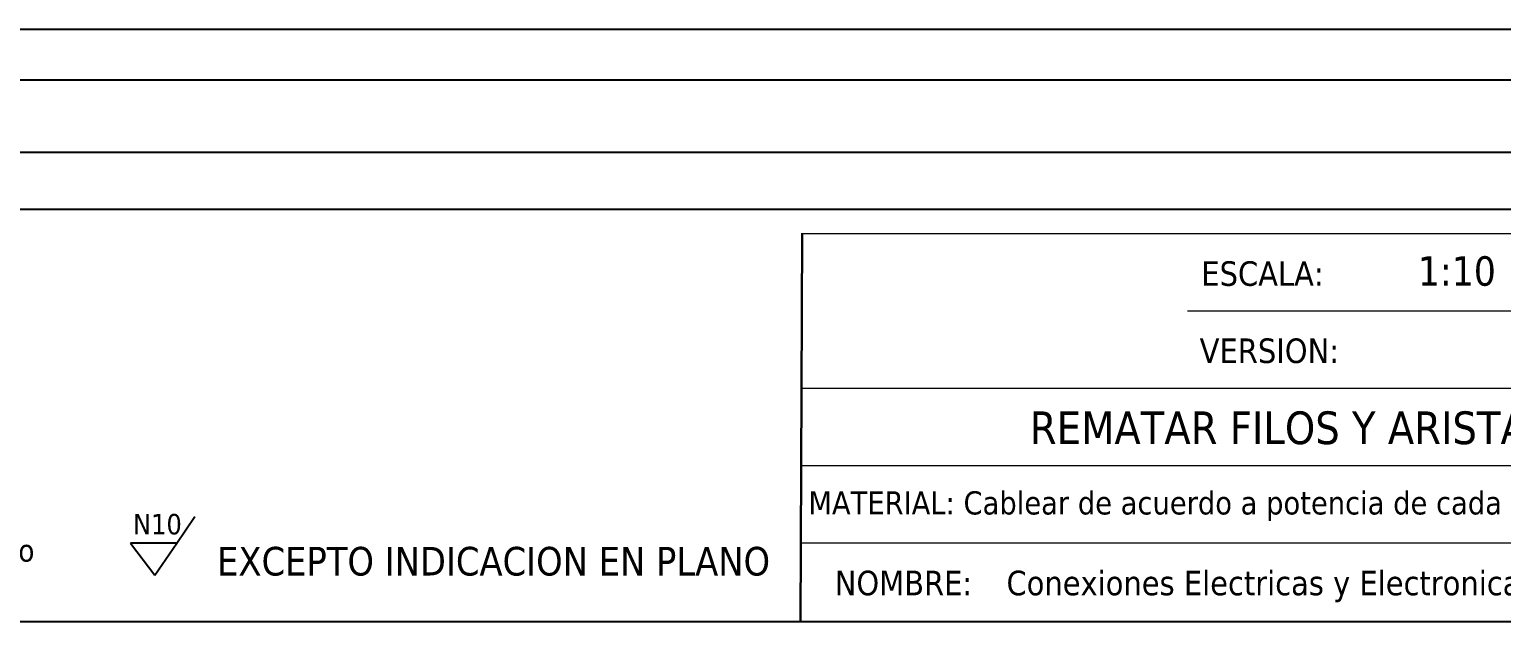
# Model space of a CAD drawing. Header units: millimetres. Extents: x 123.5 to 144.3, y 105.4 to 121.6.
# Drawn here: x 129.32 to 137.23, y 105.41 to 108.58 of the extents above; entities that cross this region are included whole.
import ezdxf

# ---------------------------------------------------------------- set-up
doc = ezdxf.new("R2010")
doc.units = ezdxf.units.MM
doc.linetypes.add('CENTERX2', pattern=[20.32, 12.7, -2.54, 2.54, -2.54])
doc.layers.add('CONTORNO', color=179, linetype='Continuous')
doc.layers.add('WIRES', color=7, linetype='Continuous')
doc.styles.add('SLDTEXTSTYLE0', font='tahoma.ttf')
doc.styles.add('SLDTEXTSTYLE1', font='tahomabd.ttf')
doc.styles.get("Standard").update_dxf_attribs({"font": 'tahoma.ttf'})

msp = doc.modelspace()

# ---------------------------------------------------------------- linework, layer by layer
at = {"color": 7, "linetype": 'Continuous', "lineweight": 30}
msp.add_line((133.4725, 107.4832), (133.462, 105.4055), dxfattribs=at)
at = {"color": 7, "linetype": 'Continuous', "lineweight": 0}
for p, q in [((144.2555, 107.4863), (133.4655, 107.4863)), ((141.7655, 107.0713), (135.5405, 107.0713)), ((141.7655, 106.6563), (133.4651, 106.6563)), ((139.6906, 106.2413), (133.4651, 106.2413)), ((144.2555, 105.8263), (133.4651, 105.8263))]:
    msp.add_line(p, q, dxfattribs=at)
at = {"color": 7, "linetype": 'Continuous'}
msp.add_line((123.5055, 105.4055), (144.2555, 105.4055), dxfattribs=at)
at = {"color": 7, "linetype": 'CENTERX2', "lineweight": 0}
msp.add_line((133.462, 105.4055), (144.2555, 105.4055), dxfattribs=at)
at = {"layer": 'CONTORNO'}
for p, q in [((130.1129, 105.8263), (130.2106, 105.9687)), ((129.8648, 105.8263), (129.9956, 105.6552)), ((130.1129, 105.8263), (129.8648, 105.8263)), ((129.9956, 105.6552), (130.1129, 105.8263))]:
    msp.add_line(p, q, dxfattribs=at)
at = {"layer": 'WIRES'}
for p, q in [((140.2255, 108.5843), (126.7032, 108.5843)), ((126.431, 108.3134), (140.2255, 108.3134)), ((140.2755, 107.9234), (126.1264, 107.9234)), ((125.8399, 107.6196), (140.6505, 107.6196))]:
    msp.add_line(p, q, dxfattribs=at)

# ---------------------------------------------------------------- texts
at = {"color": 7, "linetype": 'Continuous', "lineweight": 0, "attachment_point": 1, "style": 'SLDTEXTSTYLE0'}
for s, insert, char_height in [('ESCALA:', (135.6156, 107.3397), 0.13176), ('VERSION:', (135.6068, 106.9253), 0.13176), ('MATERIAL: Cablear de acuerdo a potencia de cada conexión.', (133.5048, 106.1049), 0.1245), ('\\pi-0.39529,l0.52705,t1.0541;NOMBRE:^IConexiones Electricas y Electronicas Incubadora 110V', (133.5151, 105.6784), 0.131763)]:
    msp.add_mtext(s, dxfattribs=dict(at, insert=insert, char_height=char_height))
at = {"insert": (123.7561, 105.8471), "char_height": 0.12, "attachment_point": 1}
msp.add_mtext_dynamic_manual_height_columns('Conexiones no mostradas en este plano, debe referirse a esquema electronico', width=9.456212, gutter_width=0.05, heights=[0], dxfattribs=at)
at = {"layer": 'CONTORNO', "color": 7}
for s, insert, char_height, attachment_point, style in [('1:10', (136.9884, 107.3667), 0.15812, 2, 'SLDTEXTSTYLE0'), ('REMATAR FILOS Y ARISTAS VIVAS', (136.4372, 106.5337), 0.175683, 2, 'SLDTEXTSTYLE1'), ('EXCEPTO INDICACION EN PLANO', (133.2995, 105.8064), 0.153723, 3, 'SLDTEXTSTYLE0')]:
    msp.add_mtext(s, dxfattribs=dict(at, insert=insert, char_height=char_height, attachment_point=attachment_point, style=style))
at = {"layer": 'CONTORNO', "insert": (129.8781, 105.9833), "char_height": 0.1098, "attachment_point": 1, "style": 'SLDTEXTSTYLE0'}
msp.add_mtext('N10', dxfattribs=at)

doc.saveas('drawing.dxf')
